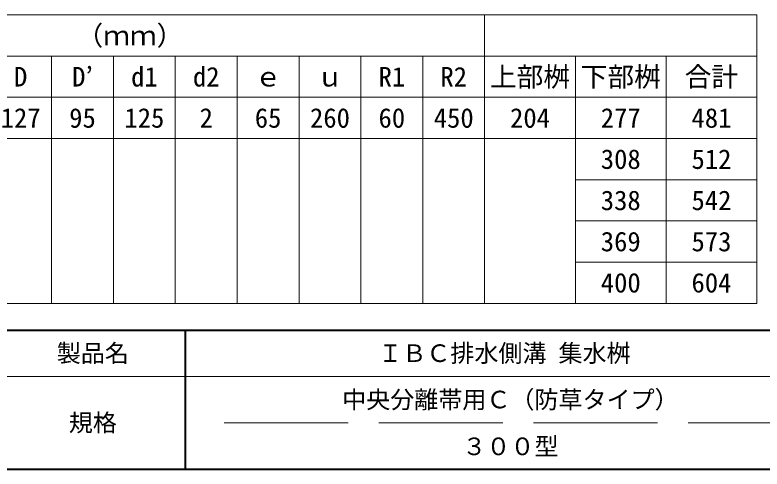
# Model space of a CAD drawing. Units: millimetres at full size; details may follow other scales. Extents: x 50430 to 101606, y 69050 to 91573.
# Drawn here: x 83044 to 84855, y 83918 to 85021 of the extents above; entities that cross this region are included whole.
import ezdxf
from ezdxf.enums import TextEntityAlignment as Align

# ---------------------------------------------------------------- set-up
doc = ezdxf.new("R2010")
doc.units = ezdxf.units.MM
doc.header["$LTSCALE"] = 50
doc.linetypes.add('DASHED', pattern=[7.5, 6, -1.5])
for name, color, linetype, lineweight in [('DEFPOINTS_2', 8, 'Continuous', 13), ('図枠', 7, 'Continuous', 5), ('寸法線', 7, 'Continuous', 13)]:
    doc.layers.add(name, color=color, linetype=linetype, lineweight=lineweight)
doc.styles.add('ＭＳ ゴシック', font='')
doc.styles.get('ＭＳ ゴシック').set_extended_font_data('MS Gothic')

msp = doc.modelspace()

# ---------------------------------------------------------------- linework, layer by layer
at = {"layer": 'DEFPOINTS_2', "lineweight": 0}
msp.add_line((82522.44, 84720.7), (84402.44, 84720.7), dxfattribs=at)
at = {"layer": '図枠', "lineweight": 40}
for p, q in [((79569.94, 84255.96), (86494.94, 84255.96)), ((83457.44, 83918.46), (83457.44, 84255.96)), ((79569.94, 83918.46), (86494.94, 83918.46))]:
    msp.add_line(p, q, dxfattribs=at)
at = {"layer": '図枠', "lineweight": 13}
msp.add_line((86494.94, 84143.46), (83007.44, 84143.46), dxfattribs=at)
at = {"layer": '図枠', "linetype": 'DASHED', "lineweight": 9}
msp.add_line((84976.19, 84030.96), (83513.69, 84030.96), dxfattribs=at)
at = {"layer": '寸法線'}
for p, q in [((81222.44, 85020.7), (84842.44, 85020.7)), ((84182.44, 85020.7), (84182.44, 84820.7)), ((84842.44, 85020.7), (84842.44, 84820.7)), ((81622.44, 84920.7), (84842.44, 84920.7)), ((83132.44, 84920.7), (83132.44, 84820.7)), ((83282.44, 84920.7), (83282.44, 84820.7)), ((83432.44, 84920.7), (83432.44, 84820.7)), ((83582.44, 84920.7), (83582.44, 84820.7)), ((83732.44, 84920.7), (83732.44, 84820.7)), ((83882.44, 84920.7), (83882.44, 84820.7)), ((84032.44, 84920.7), (84032.44, 84820.7)), ((84402.44, 84920.7), (84402.44, 84820.7)), ((84622.44, 84920.7), (84622.44, 84820.7)), ((81922.44, 84820.7), (84842.44, 84820.7)), ((83132.44, 84820.7), (83132.44, 84320.7)), ((83282.44, 84820.7), (83282.44, 84320.7)), ((83432.44, 84820.7), (83432.44, 84320.7)), ((83582.44, 84820.7), (83582.44, 84320.7)), ((83732.44, 84820.7), (83732.44, 84320.7)), ((83882.44, 84820.7), (83882.44, 84320.7)), ((84032.44, 84820.7), (84032.44, 84320.7)), ((84182.44, 84820.7), (84182.44, 84320.7)), ((84402.44, 84820.7), (84402.44, 84320.7)), ((84622.44, 84820.7), (84622.44, 84320.7)), ((84842.44, 84820.7), (84842.44, 84320.7)), ((84402.44, 84720.7), (84842.44, 84720.7)), ((84402.44, 84620.7), (84842.44, 84620.7)), ((84402.44, 84520.7), (84842.44, 84520.7)), ((84402.44, 84420.7), (84842.44, 84420.7)), ((82522.44, 84320.7), (84182.44, 84320.7)), ((84182.44, 84320.7), (84842.44, 84320.7))]:
    msp.add_line(p, q, dxfattribs=at)

# ---------------------------------------------------------------- texts
at = {"layer": '図枠', "style": 'ＭＳ ゴシック'}
for s, p in [('製品名', (83232.44, 84199.71)), ('ＩＢＣ排水側溝 集水桝 ', (84244.94, 84199.71)), ('中央分離帯用Ｃ（防草タイプ）', (84244.94, 84087.21)), ('規格', (83232.44, 84030.96)), ('３００型', (84244.94, 83973.62))]:
    msp.add_text(s, height=42.72, dxfattribs=at).set_placement(p, align=Align.MIDDLE_CENTER)
at = {"layer": '寸法線', "style": 'ＭＳ ゴシック'}
for s, p in [('寸          法            （ｍｍ）', (82902.44, 84970.7)), ('D', (83057.44, 84870.7)), ('D’', (83207.44, 84870.7)), ('d1', (83357.44, 84870.7)), ('d2', (83507.44, 84870.7)), ('R1', (83957.44, 84870.7)), ('R2', (84107.44, 84870.7)), ('上部桝', (84292.44, 84870.7)), ('下部桝', (84512.44, 84870.7)), ('合計', (84732.44, 84870.7)), ('ｅ', (83657.44, 84870.7)), ('ｕ', (83807.44, 84870.7)), ('127', (83057.44, 84770.7)), ('95', (83207.44, 84770.7)), ('125', (83357.44, 84770.7)), ('2', (83507.44, 84770.7)), ('65', (83657.44, 84770.7)), ('260', (83807.44, 84770.7)), ('60', (83957.44, 84770.7)), ('450', (84107.44, 84770.7)), ('204', (84292.44, 84770.7)), ('277', (84512.44, 84770.7)), ('481', (84732.44, 84770.7)), ('308', (84512.44, 84670.7)), ('512', (84732.44, 84670.7)), ('338', (84512.44, 84570.7)), ('542', (84732.44, 84570.7)), ('369', (84512.44, 84470.7)), ('573', (84732.44, 84470.7)), ('400', (84512.44, 84370.7)), ('604', (84732.44, 84370.7))]:
    msp.add_text(s, height=47.47, dxfattribs=at).set_placement(p, align=Align.MIDDLE_CENTER)

doc.saveas('drawing.dxf')
